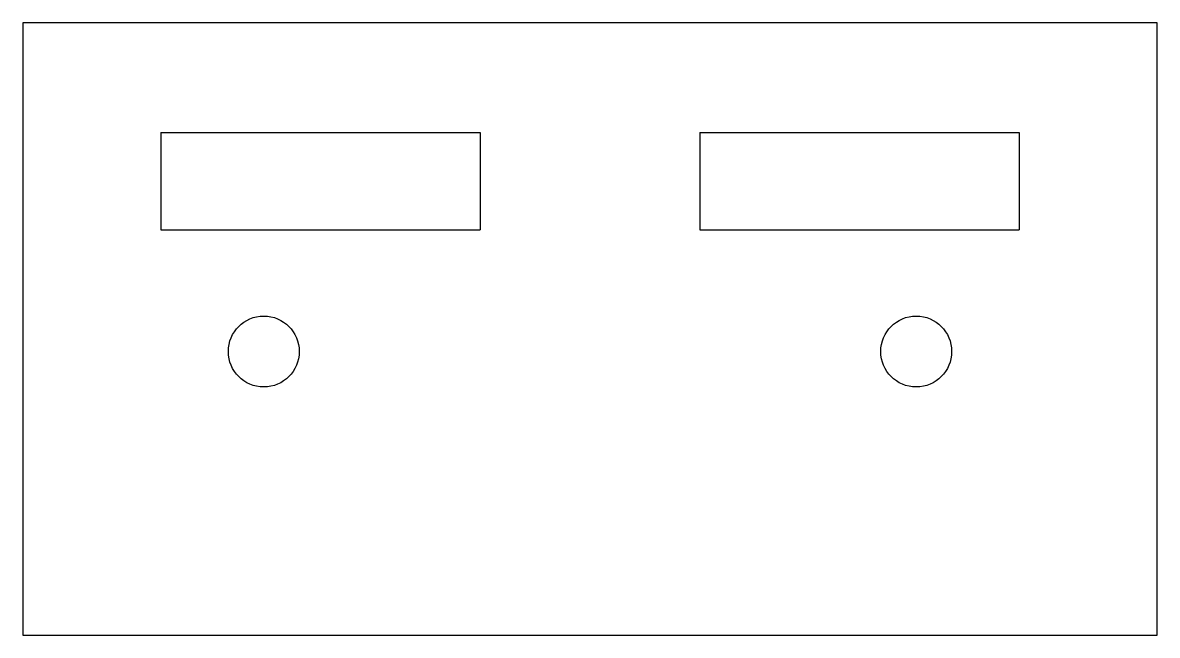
# Model space of a CAD drawing. Header units: millimetres. Extents: x 0 to 80, y 0 to 43.2.
import ezdxf

# ---------------------------------------------------------------- set-up
doc = ezdxf.new("R2010")
doc.units = ezdxf.units.MM

msp = doc.modelspace()

# ---------------------------------------------------------------- linework, layer by layer
for p, q in [((0, 43.175), (0, 0)), ((80, 43.175), (0, 43.175)), ((80, 0), (80, 43.175)), ((9.75, 35.425), (9.75, 28.575)), ((9.75, 35.425), (32.25, 35.425)), ((32.25, 35.425), (32.25, 28.575)), ((47.75, 35.425), (47.75, 28.575)), ((47.75, 35.425), (70.25, 35.425)), ((70.25, 35.425), (70.25, 28.575)), ((9.75, 28.575), (32.25, 28.575)), ((47.75, 28.575), (70.25, 28.575)), ((0, 0), (80, 0))]:
    msp.add_line(p, q)
for centre in [(17, 20), (63, 20)]:
    msp.add_circle(centre, 2.5)

doc.saveas('drawing.dxf')
